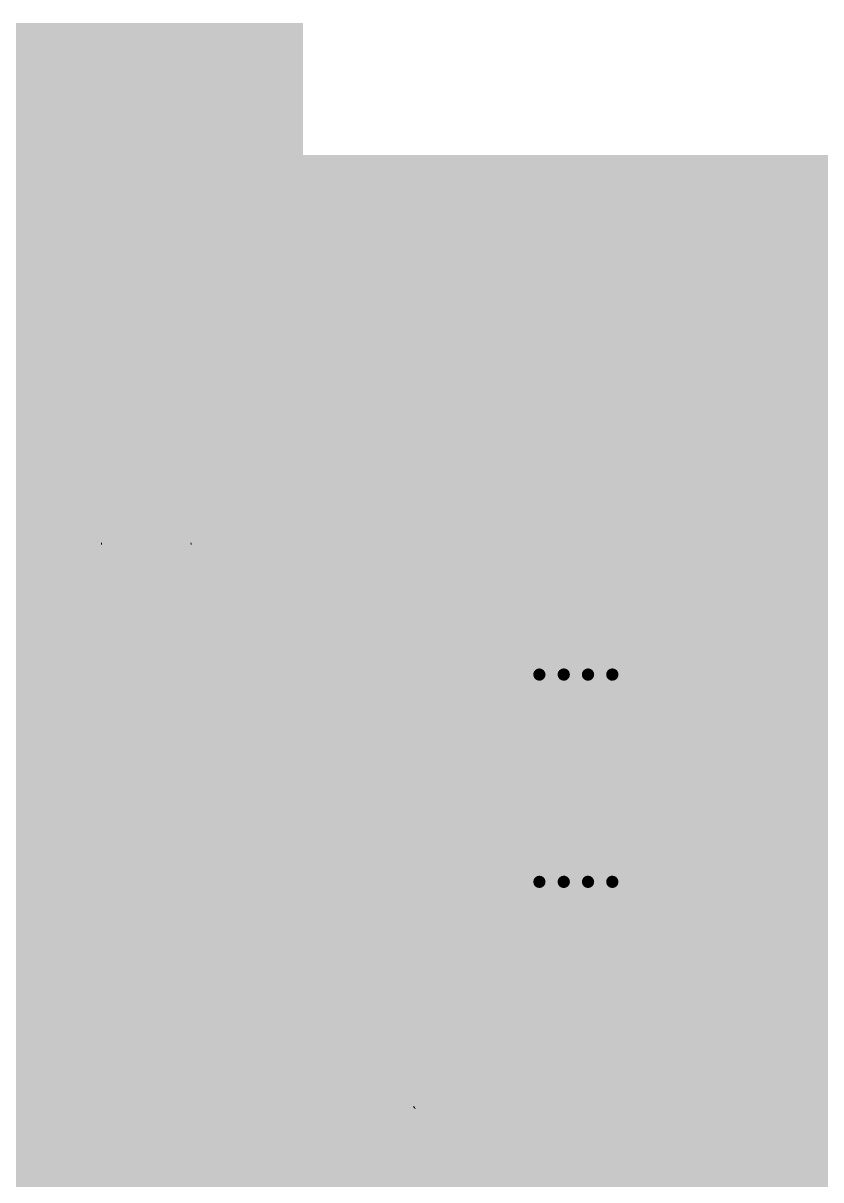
# Model space of a CAD drawing. Header units: millimetres. Extents: x 1 to 623, y -49 to 60.
# Drawn here: x 343.911 to 346.565, y 25.456 to 29.305 of the extents above; entities that cross this region are included whole.
import ezdxf

# ---------------------------------------------------------------- set-up
doc = ezdxf.new("R2010")
doc.units = ezdxf.units.MM
doc.header["$LTSCALE"] = 0.1
doc.layers.add('PDF6_Geometry', color=7, linetype='Continuous')
doc.layers.add('PDF6_Solid Fills', color=7, linetype='Continuous', true_color=0x8b8f90)

# ---------------------------------------------------------------- blocks, each defined once
blk = doc.blocks.new('ARDUINO')
at = {"layer": 'PDF6_Solid Fills', "lineweight": 20, "true_color": 0x308c97, "transparency": 33554559}
blk.add_hatch(color=145, dxfattribs=at).paths.add_polyline_path([(364.4141, 28.8788), (364.4762, 28.8788), (364.4763, 28.8788), (364.5384, 28.8788), (364.5384, 29.2323), (364.4763, 29.2323), (364.4762, 29.2323), (364.4141, 29.2323), (364.3519, 29.2323), (364.2897, 29.2323), (364.2275, 29.2323), (364.1654, 29.2323), (364.1031, 29.2323), (364.041, 29.2323), (363.9788, 29.2323), (363.9166, 29.2323), (363.8544, 29.2323), (363.7922, 29.2323), (363.7301, 29.2323), (363.6679, 29.2323), (363.6057, 29.2323), (363.5435, 29.2323), (363.4813, 29.2323), (363.4191, 29.2323), (363.3632, 29.2323), (363.3569, 29.2323), (363.301, 29.2323), (363.301, 28.8788), (363.3569, 28.8788), (363.3632, 28.8788), (363.4191, 28.8788), (363.4191, 28.1059), (363.4191, 27.8077), (363.4191, 27.589), (363.5435, 27.589), (363.6679, 27.589), (363.7922, 27.589), (363.8689, 27.589), (363.9166, 27.589), (364.041, 27.589), (364.1654, 27.589), (364.1663, 27.589), (364.2897, 27.589), (364.4141, 27.589)])
at = {"layer": 'PDF6_Solid Fills', "lineweight": 20, "true_color": 0xec7e40, "transparency": 33554559}
blk.add_hatch(color=23, dxfattribs=at).paths.add_polyline_path([(364.4141, 28.8788), (364.4762, 28.8788), (364.4763, 28.8788), (364.5384, 28.8788), (364.5384, 29.2323), (364.4763, 29.2323), (364.4762, 29.2323), (364.4141, 29.2323), (364.3519, 29.2323), (364.2897, 29.2323), (364.2275, 29.2323), (364.1654, 29.2323), (364.1031, 29.2323), (364.041, 29.2323), (363.9788, 29.2323), (363.9166, 29.2323), (363.8544, 29.2323), (363.7922, 29.2323), (363.7301, 29.2323), (363.6679, 29.2323), (363.6057, 29.2323), (363.5435, 29.2323), (363.4813, 29.2323), (363.4191, 29.2323), (363.3632, 29.2323), (363.3569, 29.2323), (363.301, 29.2323), (363.301, 28.8788), (363.3569, 28.8788), (363.3632, 28.8788), (363.4191, 28.8788), (363.4191, 28.1059), (363.4191, 27.8077), (363.4191, 27.589), (363.5435, 27.589), (363.6679, 27.589), (363.7922, 27.589), (363.8689, 27.589), (363.9166, 27.589), (364.041, 27.589), (364.1654, 27.589), (364.1663, 27.589), (364.2897, 27.589), (364.4141, 27.589)])
at = {"layer": 'PDF6_Solid Fills', "lineweight": 20, "true_color": 0x11100d, "transparency": 33554559}
for points in [[(364.4141, 28.8788), (364.4762, 28.8788), (364.4763, 28.8788), (364.5384, 28.8788), (364.5384, 29.2323), (364.4763, 29.2323), (364.4762, 29.2323), (364.4141, 29.2323), (364.3519, 29.2323), (364.2897, 29.2323), (364.2275, 29.2323), (364.1654, 29.2323), (364.1031, 29.2323), (364.041, 29.2323), (363.9788, 29.2323), (363.9166, 29.2323), (363.8544, 29.2323), (363.7922, 29.2323), (363.7301, 29.2323), (363.6679, 29.2323), (363.6057, 29.2323), (363.5435, 29.2323), (363.4813, 29.2323), (363.4191, 29.2323), (363.3632, 29.2323), (363.3569, 29.2323), (363.301, 29.2323), (363.301, 28.8788), (363.3569, 28.8788), (363.3632, 28.8788), (363.4191, 28.8788), (363.4191, 28.1059), (363.4191, 27.8077), (363.4191, 27.589), (363.5435, 27.589), (363.6679, 27.589), (363.7922, 27.589), (363.8689, 27.589), (363.9166, 27.589), (364.041, 27.589), (364.1654, 27.589), (364.1663, 27.589), (364.2897, 27.589), (364.4141, 27.589)], [(364.0608, 27.1626), (363.7029, 27.1626), (363.7029, 26.8048), (363.7029, 26.8048, -0.414299)], [(365.0771, 26.8023), (365.0771, 26.8627), (364.7271, 26.8627), (364.7271, 26.8023), (364.7271, 26.7419), (365.0771, 26.7419)], [(363.7029, 26.8048), (363.7029, 26.4469), (364.0608, 26.4469), (364.0608, 26.4469, -0.414299)], [(364.0608, 26.3616), (363.7029, 26.3616), (363.7029, 26.0038), (363.7029, 26.0038, -0.414299)], [(363.7029, 26.0038), (363.7029, 25.6459), (364.0608, 25.6459), (364.0608, 25.6459, -0.414299)]]:
    blk.add_hatch(color=28, dxfattribs=at).paths.add_polyline_path(points)
at = {"layer": 'PDF6_Solid Fills', "lineweight": 20, "true_color": 0x017481, "transparency": 33554559}
for points in [[(367.3383, 17.4148), (363.4689, 17.4148), (363.1821, 17.7016), (363.1518, 17.7016), (363.1404, 17.7021), (363.1299, 17.7038), (363.1189, 17.7065), (363.1084, 17.71), (363.0983, 17.7148), (363.0891, 17.7205), (363.0803, 17.7271), (363.072, 17.7345), (363.0645, 17.7429), (363.058, 17.7516), (363.0522, 17.7613), (363.0474, 17.7709), (363.0435, 17.7819), (363.0413, 17.7924), (363.0395, 17.8034), (363.0386, 17.8144), (363.0386, 28.7671), (363.0395, 28.7785), (363.0413, 28.7895), (363.0435, 28.8), (363.0474, 28.8105), (363.0522, 28.8206), (363.058, 28.8302), (363.0645, 28.839), (363.072, 28.8474), (363.0803, 28.8548), (363.0891, 28.8614), (363.0983, 28.8666), (363.1084, 28.8715), (363.1189, 28.8754), (363.1299, 28.878), (363.1404, 28.8798), (363.1518, 28.8802), (368.9457, 28.8802), (368.9567, 28.8798), (368.9676, 28.878), (368.9781, 28.8754), (368.9887, 28.8715), (368.9988, 28.8666), (369.0084, 28.8614), (369.0172, 28.8548), (369.0255, 28.8474), (369.033, 28.839), (369.0396, 28.8302), (369.0448, 28.8206), (369.0496, 28.8105), (369.0536, 28.8), (369.0562, 28.7895), (369.058, 28.7785), (369.0584, 28.7671), (369.058, 28.7671), (369.058, 18.5595), (369.0584, 18.5595), (369.0584, 17.8113), (369.058, 17.8003), (369.0562, 17.7894), (369.0536, 17.7788), (369.0496, 17.7679), (369.0448, 17.7578), (369.0396, 17.7486), (369.033, 17.7398), (369.0255, 17.7315), (369.0172, 17.724), (369.0084, 17.7174), (368.9988, 17.7117), (368.9887, 17.7069), (368.9781, 17.7034), (368.9676, 17.7007), (368.9567, 17.699), (368.9457, 17.6986), (367.6217, 17.6986)], [(365.0771, 26.8023), (365.0771, 26.8627), (364.7271, 26.8627), (364.7271, 26.8023), (364.7271, 26.7419), (365.0771, 26.7419)]]:
    blk.add_hatch(color=136, dxfattribs=at).paths.add_polyline_path(points)
at = {"layer": 'PDF6_Solid Fills', "lineweight": 20, "true_color": 0x8a7867, "transparency": 33554559}
h = blk.add_hatch(color=8, dxfattribs=at)
h.paths.add_polyline_path([(366.3756, 28.2322), (366.3756, 28.339)], flags=0)
h.paths.add_polyline_path([(366.3322, 28.3834, 0.405226), (366.3756, 28.339)], flags=0)
h.paths.add_polyline_path([(366.3756, 28.428, 0.403959), (366.3322, 28.3834)], flags=0)
h.paths.add_polyline_path([(366.3756, 28.428), (366.3756, 28.5266), (366.3756, 28.5804), (366.2575, 28.5804), (365.8988, 28.5804), (365.8705, 28.5804), (365.7807, 28.5804), (365.7807, 28.4283)], flags=0)
h.paths.add_polyline_path([(365.8255, 28.3834, 0.413721), (365.7807, 28.4283)], flags=0)
h.paths.add_polyline_path([(365.7807, 28.3387, 0.413312), (365.8255, 28.3834)], flags=0)
h.paths.add_polyline_path([(365.7807, 28.3387), (365.7807, 28.1903), (365.8705, 28.1903), (365.8988, 28.1903), (366.2575, 28.1903), (366.3756, 28.1903)], flags=0)
at = {"layer": 'PDF6_Solid Fills', "lineweight": 20, "true_color": 0xc2c5c6, "transparency": 33554559}
h = blk.add_hatch(color=9, dxfattribs=at)
h.paths.add_polyline_path([(365.7359, 28.3832, 0.414106), (365.7807, 28.3384)], flags=0)
h.paths.add_polyline_path([(365.7807, 28.428, 0.414496), (365.7359, 28.3832)], flags=0)
h.paths.add_polyline_path([(365.8255, 28.3832, 0.414016), (365.7807, 28.428)], flags=0)
h.paths.add_polyline_path([(365.7807, 28.3384, 0.413624), (365.8255, 28.3832)], flags=0)
at = {"layer": 'PDF6_Solid Fills', "lineweight": 20, "transparency": 33554559}
h = blk.add_hatch(color=256, dxfattribs=at)
h.paths.add_polyline_path([(364.1663, 27.5891), (364.1654, 27.5891), (364.041, 27.5891), (363.9166, 27.5891), (363.8689, 27.5891)], flags=0)
h.paths.add_polyline_path([(363.8685, 27.5844, 0.414286), (364.0176, 27.4352)], flags=0)
h.paths.add_polyline_path([(364.0176, 27.4352, 0.414589), (364.1668, 27.5844)], flags=0)
at = {"layer": 'PDF6_Solid Fills', "lineweight": 20, "true_color": 0xb8b9ba, "transparency": 33554559}
for points in [[(365.72, 26.4174), (365.72, 27.1914), (365.7206, 27.2083), (365.7223, 27.2249), (365.7249, 27.2418), (365.7289, 27.2582), (365.7337, 27.2742), (365.7398, 27.2899), (365.7467, 27.3055), (365.7547, 27.3203), (365.7636, 27.3347), (365.7733, 27.3485), (365.784, 27.3614), (365.7957, 27.3737), (365.808, 27.3854), (365.8209, 27.396), (365.8347, 27.4057), (365.849, 27.4147), (365.8639, 27.4227), (365.8794, 27.4296), (365.8952, 27.4356), (365.9113, 27.4404), (365.9275, 27.4445), (365.9445, 27.4471), (365.9611, 27.4488), (365.978, 27.4494), (365.9949, 27.4488), (366.0116, 27.4471), (366.0284, 27.4445), (366.0448, 27.4404), (366.0609, 27.4356), (366.0766, 27.4296), (366.092, 27.4227), (366.107, 27.4147), (366.1213, 27.4057), (366.135, 27.396), (366.1479, 27.3854), (366.1603, 27.3737), (366.1721, 27.3614), (366.1826, 27.3485), (366.1924, 27.3347), (366.2013, 27.3203), (366.2093, 27.3055), (366.2162, 27.2899), (366.2222, 27.2742), (366.227, 27.2582), (366.2311, 27.2418), (366.2337, 27.2249), (366.2354, 27.2083), (366.236, 27.1914), (366.236, 26.4174), (366.2354, 26.4005), (366.2337, 26.3839), (366.2311, 26.367), (366.227, 26.3507), (366.2222, 26.3346), (366.2162, 26.3188), (366.2093, 26.3034), (366.2013, 26.2884), (366.1924, 26.2741), (366.1826, 26.2604), (366.1721, 26.2475), (366.1603, 26.2351), (366.1479, 26.2234), (366.135, 26.2127), (366.1213, 26.2031), (366.107, 26.1941), (366.092, 26.1861), (366.0766, 26.1793), (366.0609, 26.1732), (366.0448, 26.1684), (366.0284, 26.1643), (366.0116, 26.1618), (365.9949, 26.1601), (365.978, 26.1594), (365.9611, 26.1601), (365.9445, 26.1618), (365.9275, 26.1643), (365.9113, 26.1684), (365.8952, 26.1732), (365.8794, 26.1793), (365.8639, 26.1861), (365.849, 26.1941), (365.8347, 26.2031), (365.8209, 26.2127), (365.808, 26.2234), (365.7957, 26.2351), (365.784, 26.2475), (365.7733, 26.2604), (365.7636, 26.2741), (365.7547, 26.2884), (365.7467, 26.3034), (365.7398, 26.3188), (365.7337, 26.3346), (365.7289, 26.3507), (365.7249, 26.367), (365.7223, 26.3839), (365.7206, 26.4005)], [(365.9803, 27.4493), (365.978, 27.4494), (365.9611, 27.4488), (365.9445, 27.4471), (365.9275, 27.4445), (365.9112, 27.4404), (365.8952, 27.4356), (365.8794, 27.4296), (365.8639, 27.4227), (365.849, 27.4147), (365.8347, 27.4057), (365.8209, 27.396), (365.808, 27.3854), (365.7957, 27.3736), (365.784, 27.3614), (365.7733, 27.3485), (365.7636, 27.3347), (365.7547, 27.3203), (365.7467, 27.3055), (365.7398, 27.2899), (365.7337, 27.2742), (365.7289, 27.2582), (365.7249, 27.2418), (365.7223, 27.2249), (365.7206, 27.2083), (365.72, 27.1914), (365.72, 26.4174), (365.7206, 26.4005), (365.7223, 26.3839), (365.7249, 26.367), (365.7289, 26.3506), (365.7337, 26.3346), (365.7398, 26.3188), (365.7467, 26.3034), (365.7547, 26.2884), (365.7636, 26.2741), (365.7733, 26.2604), (365.784, 26.2475), (365.7957, 26.2351), (365.808, 26.2234), (365.8209, 26.2127), (365.8347, 26.2031), (365.849, 26.1941), (365.8639, 26.1861), (365.8794, 26.1793), (365.8952, 26.1732), (365.9112, 26.1684), (365.9275, 26.1643), (365.9445, 26.1618), (365.9611, 26.1601), (365.978, 26.1594), (365.9803, 26.1595)]]:
    blk.add_hatch(color=9, dxfattribs=at).paths.add_polyline_path(points)
at = {"layer": 'PDF6_Solid Fills', "lineweight": 20, "true_color": 0xadb0b1, "transparency": 33554559}
blk.add_hatch(color=253, dxfattribs=at).paths.add_polyline_path([(365.7774, 26.4174), (365.7774, 27.1914), (365.7779, 27.206), (365.7794, 27.2206), (365.7822, 27.2349), (365.786, 27.2492), (365.7906, 27.263), (365.7962, 27.2765), (365.8031, 27.2897), (365.8106, 27.302), (365.8192, 27.3141), (365.8287, 27.3252), (365.8386, 27.3359), (365.8496, 27.3456), (365.8613, 27.3545), (365.8734, 27.3628), (365.8863, 27.3699), (365.8994, 27.376), (365.9132, 27.3814), (365.9273, 27.3854), (365.9416, 27.3886), (365.9559, 27.3908), (365.9705, 27.392), (365.9854, 27.392), (366.0001, 27.3908), (366.0144, 27.3886), (366.0287, 27.3854), (366.0427, 27.3814), (366.0565, 27.376), (366.0697, 27.3699), (366.0826, 27.3628), (366.0947, 27.3545), (366.1064, 27.3456), (366.1173, 27.3359), (366.1274, 27.3252), (366.1368, 27.3141), (366.1454, 27.302), (366.1529, 27.2897), (366.1597, 27.2765), (366.1655, 27.263), (366.17, 27.2492), (366.1738, 27.2349), (366.1766, 27.2206), (366.178, 27.206), (366.1787, 27.1914), (366.1787, 26.4174), (366.178, 26.4028), (366.1766, 26.3882), (366.1738, 26.3739), (366.17, 26.3595), (366.1655, 26.3458), (366.1597, 26.3323), (366.1529, 26.3192), (366.1454, 26.3068), (366.1368, 26.2947), (366.1274, 26.2836), (366.1173, 26.273), (366.1064, 26.2633), (366.0947, 26.2543), (366.0826, 26.2461), (366.0697, 26.2389), (366.0565, 26.2328), (366.0427, 26.2274), (366.0287, 26.2234), (366.0144, 26.2202), (366.0001, 26.2179), (365.9854, 26.2168), (365.9705, 26.2168), (365.9559, 26.2179), (365.9416, 26.2202), (365.9273, 26.2234), (365.9132, 26.2274), (365.8994, 26.2328), (365.8863, 26.2389), (365.8734, 26.2461), (365.8613, 26.2543), (365.8496, 26.2633), (365.8386, 26.273), (365.8287, 26.2836), (365.8192, 26.2947), (365.8106, 26.3068), (365.8031, 26.3192), (365.7962, 26.3323), (365.7906, 26.3458), (365.786, 26.3595), (365.7822, 26.3739), (365.7794, 26.3882), (365.7779, 26.4028)])
at = {"layer": 'PDF6_Solid Fills', "lineweight": 20, "transparency": 33554559}
for points in [[(364.9031, 27.3216), (364.9031, 27.1998), (364.9031, 27.1998, 0.42033), (364.905, 27.1979), (364.905, 27.1979), (365.0268, 27.1979), (365.0268, 27.1979, 0.416215), (365.0287, 27.1998), (365.0287, 27.1998), (365.0287, 27.3216), (365.0287, 27.3216, 0.416215), (365.0268, 27.3235), (365.0268, 27.3235), (364.905, 27.3235), (364.905, 27.3235, 0.42033)], [(365.0409, 27.3216), (365.0409, 27.1998), (365.0409, 27.1998, 0.42033), (365.0428, 27.1979), (365.0428, 27.1979), (365.1646, 27.1979), (365.1646, 27.1979, 0.416215), (365.1665, 27.1998), (365.1665, 27.1998), (365.1665, 27.3216), (365.1665, 27.3216, 0.416215), (365.1646, 27.3235), (365.1646, 27.3235), (365.0428, 27.3235), (365.0428, 27.3235, 0.42033)], [(364.4186, 26.7462, 0.414367), (364.4764, 26.804), (364.4764, 26.804, 0.413989), (364.4186, 26.8616), (364.4186, 26.8616, 0.414288), (364.3609, 26.804), (364.3609, 26.804, 0.414666)], [(364.9128, 26.4469), (365.0346, 26.4469), (365.0346, 26.4469, 0.42033), (365.0365, 26.4488), (365.0365, 26.4488), (365.0365, 26.5706), (365.0365, 26.5706, 0.416215), (365.0346, 26.5725), (365.0346, 26.5725), (364.9128, 26.5725), (364.9128, 26.5725, 0.416215), (364.9109, 26.5706), (364.9109, 26.5706), (364.9109, 26.4488), (364.9109, 26.4488, 0.42033)], [(364.9128, 26.309), (365.0346, 26.309), (365.0346, 26.309, 0.42033), (365.0365, 26.3109), (365.0365, 26.3109), (365.0365, 26.4328), (365.0365, 26.4328, 0.416215), (365.0346, 26.4347), (365.0346, 26.4347), (364.9128, 26.4347), (364.9128, 26.4347, 0.416215), (364.9109, 26.4328), (364.9109, 26.4328), (364.9109, 26.3109), (364.9109, 26.3109, 0.42033)], [(364.4186, 25.9452, 0.414367), (364.4764, 26.003), (364.4764, 26.003, 0.413989), (364.4186, 26.0607), (364.4186, 26.0607, 0.414288), (364.3609, 26.003), (364.3609, 26.003, 0.414666)], [(364.7272, 25.7416), (364.9048, 25.7416), (364.9048, 25.7416, 0.411192), (364.9119, 25.7487), (364.9119, 25.7487), (364.9119, 25.8777), (364.9119, 25.8777, 0.414954), (364.9048, 25.8849), (364.9048, 25.8849), (364.7272, 25.8849), (364.7272, 25.8849, 0.415689), (364.7199, 25.8777), (364.7199, 25.8777), (364.7199, 25.7487), (364.7199, 25.7487, 0.411934)], [(365.0417, 25.7341), (365.1635, 25.7341), (365.1635, 25.7341, 0.42033), (365.1654, 25.736), (365.1654, 25.736), (365.1654, 25.8578), (365.1654, 25.8578, 0.416215), (365.1635, 25.8597), (365.1635, 25.8597), (365.0417, 25.8597), (365.0417, 25.8597, 0.416215), (365.0398, 25.8578), (365.0398, 25.8578), (365.0398, 25.736), (365.0398, 25.736, 0.42033)], [(365.4098, 25.7341), (365.5316, 25.7341), (365.5316, 25.7341, 0.42033), (365.5335, 25.736), (365.5335, 25.736), (365.5335, 25.8578), (365.5335, 25.8578, 0.416215), (365.5316, 25.8597), (365.5316, 25.8597), (365.4098, 25.8597), (365.4098, 25.8597, 0.416215), (365.4079, 25.8578), (365.4079, 25.8578), (365.4079, 25.736), (365.4079, 25.736, 0.42033)], [(365.0417, 25.5962), (365.1635, 25.5962), (365.1635, 25.5962, 0.42033), (365.1654, 25.5981), (365.1654, 25.5981), (365.1654, 25.72), (365.1654, 25.72, 0.416215), (365.1635, 25.7218), (365.1635, 25.7218), (365.0417, 25.7218), (365.0417, 25.7218, 0.416215), (365.0398, 25.72), (365.0398, 25.72), (365.0398, 25.5981), (365.0398, 25.5981, 0.42033)], [(365.4098, 25.5962), (365.5316, 25.5962), (365.5316, 25.5962, 0.42033), (365.5335, 25.5981), (365.5335, 25.5981), (365.5335, 25.72), (365.5335, 25.72, 0.416215), (365.5316, 25.7218), (365.5316, 25.7218), (365.4098, 25.7218), (365.4098, 25.7218, 0.416215), (365.4079, 25.72), (365.4079, 25.72), (365.4079, 25.5981), (365.4079, 25.5981, 0.42033)]]:
    blk.add_hatch(color=256, dxfattribs=at).paths.add_polyline_path(points)
at = {"layer": 'PDF6_Solid Fills', "lineweight": 20, "true_color": 0xc2c5c6, "transparency": 33554559}
for points in [[(365.0861, 27.3133), (365.0861, 27.3133), (365.0348, 27.3133), (365.0307, 27.3133), (364.9795, 27.3133), (364.9795, 27.3129), (364.9795, 27.3129, 0.403753), (364.9289, 27.2608), (364.9289, 27.2608, 0.403197), (364.9795, 27.2085), (364.9795, 27.2085), (364.9795, 27.2082), (365.0306, 27.2082), (365.0348, 27.2082), (365.0861, 27.2082), (365.0861, 27.2082, 0.41409), (365.1386, 27.2607), (365.1386, 27.2607, 0.414552)], [(365.3252, 27.1715, 0.414413), (365.3048, 27.1511), (365.3048, 27.1511, 0.413738), (365.3252, 27.1306), (365.3252, 27.1306, 0.41269), (365.3457, 27.1511), (365.3457, 27.1511, 0.413356)], [(365.4061, 27.1715, 0.414413), (365.3856, 27.1511), (365.3856, 27.1511, 0.413738), (365.4061, 27.1306), (365.4061, 27.1306, 0.414425), (365.4266, 27.1511), (365.4266, 27.1511, 0.415094)], [(365.487, 27.1715, 0.414881), (365.4665, 27.1511), (365.4665, 27.1511, 0.414214), (365.487, 27.1306), (365.487, 27.1306, 0.413738), (365.5074, 27.1511), (365.5074, 27.1511, 0.414413)], [(365.5678, 27.1715, 0.414881), (365.5473, 27.1511), (365.5473, 27.1511, 0.414214), (365.5678, 27.1306), (365.5678, 27.1306, 0.413738), (365.5883, 27.1511), (365.5883, 27.1511, 0.414413)], [(364.9212, 26.492), (364.9211, 26.492), (364.9211, 26.4408), (364.9211, 26.4366), (364.9211, 26.3855), (364.9215, 26.3855), (364.9215, 26.3855, 0.403753), (364.9737, 26.3349), (364.9737, 26.3349, 0.403197), (365.0259, 26.3855), (365.0259, 26.3855), (365.0262, 26.3855), (365.0262, 26.4366), (365.0262, 26.4408), (365.0263, 26.492), (365.0263, 26.492, 0.41386), (364.9737, 26.5446), (364.9737, 26.5446, 0.414321)], [(365.3252, 26.4818, 0.413738), (365.3048, 26.4613), (365.3048, 26.4613, 0.413568), (365.3252, 26.4408), (365.3252, 26.4408, 0.412519), (365.3457, 26.4613), (365.3457, 26.4613, 0.41269)], [(365.4061, 26.4818, 0.413738), (365.3856, 26.4613), (365.3856, 26.4613, 0.413568), (365.4061, 26.4408), (365.4061, 26.4408, 0.414254), (365.4266, 26.4613), (365.4266, 26.4613, 0.414425)], [(365.487, 26.4818, 0.414214), (365.4665, 26.4613), (365.4665, 26.4613, 0.414043), (365.487, 26.4408), (365.487, 26.4408, 0.413568), (365.5074, 26.4613), (365.5074, 26.4613, 0.413738)], [(365.5678, 26.4818, 0.414214), (365.5473, 26.4613), (365.5473, 26.4613, 0.414043), (365.5678, 26.4408), (365.5678, 26.4408, 0.413568), (365.5883, 26.4613), (365.5883, 26.4613, 0.413738)], [(365.0501, 25.7792), (365.05, 25.7792), (365.05, 25.728), (365.05, 25.7238), (365.05, 25.6727), (365.0504, 25.6727), (365.0504, 25.6727, 0.403753), (365.1026, 25.6221), (365.1026, 25.6221, 0.403197), (365.1548, 25.6726), (365.1548, 25.6726), (365.1552, 25.6726), (365.1552, 25.7238), (365.1552, 25.728), (365.1552, 25.7792), (365.1552, 25.7792, 0.41386), (365.1026, 25.8318), (365.1026, 25.8318, 0.414321)], [(365.4182, 25.7792), (365.4181, 25.7792), (365.4181, 25.728), (365.4181, 25.7238), (365.4181, 25.6727), (365.4186, 25.6727), (365.4186, 25.6727, 0.403753), (365.4707, 25.6221), (365.4707, 25.6221, 0.403197), (365.5229, 25.6726), (365.5229, 25.6726), (365.5233, 25.6726), (365.5233, 25.7238), (365.5233, 25.728), (365.5233, 25.7792), (365.5233, 25.7792, 0.41386), (365.4707, 25.8318), (365.4707, 25.8318, 0.414321)]]:
    blk.add_hatch(color=9, dxfattribs=at).paths.add_polyline_path(points)
h = blk.add_hatch(color=9, dxfattribs=at)
h.paths.add_polyline_path([(363.7029, 26.804, 0.414299), (364.0608, 26.4461)], flags=0)
h.paths.add_polyline_path([(364.0608, 27.1618, 0.414299), (363.7029, 26.804)], flags=0)
h.paths.add_polyline_path([(364.4186, 26.804, 0.414299), (364.0608, 27.1618)], flags=0)
h.paths.add_polyline_path([(364.0608, 26.4461, 0.414299), (364.4186, 26.804)], flags=0)
at = {"layer": 'PDF6_Solid Fills', "lineweight": 20, "true_color": 0xa1cbcf, "transparency": 33554559}
h = blk.add_hatch(color=9, dxfattribs=at)
h.paths.add_polyline_path([(364.7874, 26.923, 0.413669), (364.7574, 26.9531)], flags=0)
h.paths.add_polyline_path([(364.7574, 26.8927, 0.414245), (364.7874, 26.923)], flags=0)
h.paths.add_polyline_path([(364.7271, 26.923, 0.414257), (364.7574, 26.8927)], flags=0)
h.paths.add_polyline_path([(364.7574, 26.9531, 0.413675), (364.7271, 26.923)], flags=0)
h = blk.add_hatch(color=9, dxfattribs=at)
h.paths.add_polyline_path([(364.8839, 26.923, 0.413356), (364.8538, 26.9531)], flags=0)
h.paths.add_polyline_path([(364.8538, 26.8927, 0.413935), (364.8839, 26.923)], flags=0)
h.paths.add_polyline_path([(364.8236, 26.923, 0.413676), (364.8538, 26.8927)], flags=0)
h.paths.add_polyline_path([(364.8538, 26.9531, 0.413096), (364.8236, 26.923)], flags=0)
h = blk.add_hatch(color=9, dxfattribs=at)
h.paths.add_polyline_path([(364.9805, 26.923, 0.41264), (364.9502, 26.9531)], flags=0)
h.paths.add_polyline_path([(364.9502, 26.8927, 0.413223), (364.9805, 26.923)], flags=0)
h.paths.add_polyline_path([(364.9201, 26.923, 0.413935), (364.9502, 26.8927)], flags=0)
h.paths.add_polyline_path([(364.9502, 26.9531, 0.413356), (364.9201, 26.923)], flags=0)
h = blk.add_hatch(color=9, dxfattribs=at)
h.paths.add_polyline_path([(365.0771, 26.923, 0.412059), (365.047, 26.9531)], flags=0)
h.paths.add_polyline_path([(365.047, 26.8927, 0.41264), (365.0771, 26.923)], flags=0)
h.paths.add_polyline_path([(365.0168, 26.923, 0.413365), (365.047, 26.8927)], flags=0)
h.paths.add_polyline_path([(365.047, 26.9531, 0.412783), (365.0168, 26.923)], flags=0)
at = {"layer": 'PDF6_Solid Fills', "lineweight": 20, "transparency": 33554559}
h = blk.add_hatch(color=256, dxfattribs=at)
h.paths.add_polyline_path([(364.1176, 26.804, 0.414423), (364.0608, 26.8608)], flags=0)
h.paths.add_polyline_path([(364.0608, 26.747, 0.414181), (364.1176, 26.804)], flags=0)
h.paths.add_polyline_path([(364.0038, 26.804, 0.413803), (364.0608, 26.747)], flags=0)
h.paths.add_polyline_path([(364.0608, 26.8608, 0.414044), (364.0038, 26.804)], flags=0)
at = {"layer": 'PDF6_Solid Fills', "lineweight": 20, "true_color": 0xe5540f, "transparency": 33554559}
blk.add_hatch(color=32, dxfattribs=at).paths.add_polyline_path([(365.0771, 26.8023), (365.0771, 26.8627), (364.7271, 26.8627), (364.7271, 26.8023), (364.7271, 26.7419), (365.0771, 26.7419)])
at = {"layer": 'PDF6_Solid Fills', "lineweight": 20, "true_color": 0xa1cbcf, "transparency": 33554559}
h = blk.add_hatch(color=9, dxfattribs=at)
h.paths.add_polyline_path([(364.7874, 26.6815, 0.413669), (364.7574, 26.7116)], flags=0)
h.paths.add_polyline_path([(364.7574, 26.6512, 0.414245), (364.7874, 26.6815)], flags=0)
h.paths.add_polyline_path([(364.7271, 26.6815, 0.414257), (364.7574, 26.6512)], flags=0)
h.paths.add_polyline_path([(364.7574, 26.7116, 0.413675), (364.7271, 26.6815)], flags=0)
h = blk.add_hatch(color=9, dxfattribs=at)
h.paths.add_polyline_path([(364.8839, 26.6815, 0.413356), (364.8538, 26.7116)], flags=0)
h.paths.add_polyline_path([(364.8538, 26.6512, 0.413935), (364.8839, 26.6815)], flags=0)
h.paths.add_polyline_path([(364.8236, 26.6815, 0.413676), (364.8538, 26.6512)], flags=0)
h.paths.add_polyline_path([(364.8538, 26.7116, 0.413096), (364.8236, 26.6815)], flags=0)
h = blk.add_hatch(color=9, dxfattribs=at)
h.paths.add_polyline_path([(364.9805, 26.6815, 0.41264), (364.9502, 26.7116)], flags=0)
h.paths.add_polyline_path([(364.9502, 26.6512, 0.413223), (364.9805, 26.6815)], flags=0)
h.paths.add_polyline_path([(364.9201, 26.6815, 0.413935), (364.9502, 26.6512)], flags=0)
h.paths.add_polyline_path([(364.9502, 26.7116, 0.413356), (364.9201, 26.6815)], flags=0)
h = blk.add_hatch(color=9, dxfattribs=at)
h.paths.add_polyline_path([(365.0771, 26.6815, 0.412059), (365.047, 26.7116)], flags=0)
h.paths.add_polyline_path([(365.047, 26.6512, 0.41264), (365.0771, 26.6815)], flags=0)
h.paths.add_polyline_path([(365.0168, 26.6815, 0.413365), (365.047, 26.6512)], flags=0)
h.paths.add_polyline_path([(365.047, 26.7116, 0.412783), (365.0168, 26.6815)], flags=0)
at = {"layer": 'PDF6_Solid Fills', "lineweight": 20, "true_color": 0xc2c5c6, "transparency": 33554559}
h = blk.add_hatch(color=9, dxfattribs=at)
h.paths.add_polyline_path([(363.7029, 26.003, 0.414299), (364.0608, 25.6451)], flags=0)
h.paths.add_polyline_path([(364.0608, 26.3608, 0.414299), (363.7029, 26.003)], flags=0)
h.paths.add_polyline_path([(364.4186, 26.003, 0.414299), (364.0608, 26.3608)], flags=0)
h.paths.add_polyline_path([(364.0608, 25.6451, 0.414299), (364.4186, 26.003)], flags=0)
at = {"layer": 'PDF6_Solid Fills', "lineweight": 20, "transparency": 33554559}
h = blk.add_hatch(color=256, dxfattribs=at)
h.paths.add_polyline_path([(364.1176, 26.003, 0.414423), (364.0608, 26.0599)], flags=0)
h.paths.add_polyline_path([(364.0608, 25.946, 0.414181), (364.1176, 26.003)], flags=0)
h.paths.add_polyline_path([(364.0038, 26.003, 0.413803), (364.0608, 25.946)], flags=0)
h.paths.add_polyline_path([(364.0608, 26.0599, 0.414044), (364.0038, 26.003)], flags=0)
h = blk.add_hatch(color=256, dxfattribs=at)
h.paths.add_polyline_path([(364.9119, 25.5767), (364.9119, 25.7058)], flags=0)
h.paths.add_polyline_path([(364.9048, 25.713), (364.7271, 25.713)], flags=0)
h.paths.add_polyline_path([(364.7271, 25.713, 0.411351), (364.7199, 25.7058)], flags=0)
h.paths.add_polyline_path([(364.7199, 25.7058), (364.7199, 25.5767)], flags=0)
h.paths.add_polyline_path([(364.7199, 25.5767, 0.411934), (364.7271, 25.5696)], flags=0)
h.paths.add_polyline_path([(364.7271, 25.5696), (364.9048, 25.5696)], flags=0)
h.paths.add_polyline_path([(364.9048, 25.5696, 0.411192), (364.9119, 25.5767)], flags=0)
at = {"layer": 'PDF6_Geometry', "color": 250, "lineweight": 20, "true_color": 0x241f21}
for points in [[(363.8689, 27.5891), (363.8689, 27.5875), (363.8685, 27.586), (363.8685, 27.5844)], [(364.1668, 27.5844), (364.1668, 27.586), (364.1663, 27.5875), (364.1663, 27.5891)], [(364.9119, 25.7058), (364.9119, 25.7097), (364.9087, 25.713), (364.9048, 25.713)]]:
    blk.add_open_spline(points, degree=3, dxfattribs=at)
at = {"layer": 'PDF6_Solid Fills', "color": 8, "lineweight": 20, "true_color": 0x8a7867, "transparency": 33554559}
for points in [[(364.5384, 29.2323), (363.3013, 29.2323), (364.5384, 29.319), (363.3013, 29.319)], [(365.8262, 27.7723), (366.096, 27.7723), (365.8262, 27.9269), (366.096, 27.9269)]]:
    blk.add_solid(points, dxfattribs=at)
at = {"layer": 'PDF6_Solid Fills', "color": 136, "lineweight": 20, "true_color": 0x017481, "transparency": 33554559}
for points in [[(365.9386, 28.5804), (366.2029, 28.5804), (365.9386, 28.1903), (366.2029, 28.1903)], [(364.6093, 28.1829), (365.4846, 28.1829), (364.6093, 27.6686), (365.4846, 27.6686)], [(365.0742, 27.2082), (364.9964, 27.2082), (365.0742, 27.3133), (364.9965, 27.3133)], [(365.2445, 27.0082), (365.6486, 27.0082), (365.2445, 26.6042), (365.6486, 26.6042)], [(365.0262, 26.4802), (365.0262, 26.4024), (364.9211, 26.4802), (364.9211, 26.4024)], [(365.9781, 25.5764), (365.795, 25.5764), (365.9781, 25.878), (365.795, 25.878)], [(365.1552, 25.7673), (365.1552, 25.6896), (365.05, 25.7674), (365.05, 25.6896)], [(365.5233, 25.7673), (365.5233, 25.6896), (365.4181, 25.7674), (365.4181, 25.6896)]]:
    blk.add_solid(points, dxfattribs=at)
at = {"layer": 'PDF6_Solid Fills', "color": 32, "lineweight": 20, "true_color": 0xe5540f, "transparency": 33554559}
for points in [[(365.9386, 28.5804), (366.2029, 28.5804), (365.9386, 28.1903), (366.2029, 28.1903)], [(364.6093, 28.1829), (365.4846, 28.1829), (364.6093, 27.6686), (365.4846, 27.6686)], [(365.0742, 27.2082), (364.9964, 27.2082), (365.0742, 27.3133), (364.9965, 27.3133)], [(365.2445, 27.0082), (365.6486, 27.0082), (365.2445, 26.6042), (365.6486, 26.6042)], [(365.0262, 26.4802), (365.0262, 26.4024), (364.9211, 26.4802), (364.9211, 26.4024)], [(365.9781, 25.5764), (365.795, 25.5764), (365.9781, 25.878), (365.795, 25.878)], [(365.1552, 25.7673), (365.1552, 25.6896), (365.05, 25.7674), (365.05, 25.6896)], [(365.5233, 25.7673), (365.5233, 25.6896), (365.4181, 25.7674), (365.4181, 25.6896)]]:
    blk.add_solid(points, dxfattribs=at)
at = {"layer": 'PDF6_Solid Fills', "color": 28, "lineweight": 20, "true_color": 0x11100d, "transparency": 33554559}
for points in [[(365.9386, 28.5804), (366.2029, 28.5804), (365.9386, 28.1903), (366.2029, 28.1903)], [(364.6093, 28.1829), (365.4846, 28.1829), (364.6093, 27.6686), (365.4846, 27.6686)], [(365.0742, 27.2082), (364.9964, 27.2082), (365.0742, 27.3133), (364.9965, 27.3133)], [(365.2445, 27.0082), (365.6486, 27.0082), (365.2445, 26.6042), (365.6486, 26.6042)], [(365.0262, 26.4802), (365.0262, 26.4024), (364.9211, 26.4802), (364.9211, 26.4024)], [(365.9781, 25.5764), (365.795, 25.5764), (365.9781, 25.878), (365.795, 25.878)], [(365.1552, 25.7673), (365.1552, 25.6896), (365.05, 25.7674), (365.05, 25.6896)], [(365.5233, 25.7673), (365.5233, 25.6896), (365.4181, 25.7674), (365.4181, 25.6896)]]:
    blk.add_solid(points, dxfattribs=at)
at = {"layer": 'PDF6_Solid Fills', "color": 9, "lineweight": 20, "true_color": 0xc2c5c6, "transparency": 33554559}
for points in [[(365.6788, 28.5433), (365.6154, 28.5433), (365.6788, 28.2275), (365.6154, 28.2275)], [(365.9128, 28.0235), (366.0094, 28.0235), (365.9128, 27.9269), (366.0094, 27.9269)], [(365.8262, 27.7723), (365.9228, 27.7723), (365.8262, 27.6757), (365.9228, 27.6757)], [(365.9994, 27.7723), (366.096, 27.7723), (365.9994, 27.6757), (366.096, 27.6757)]]:
    blk.add_solid(points, dxfattribs=at)
at = {"layer": 'PDF6_Solid Fills', "lineweight": 20, "transparency": 33554559}
for points in [[(365.6788, 28.5433), (365.9386, 28.5433), (365.6788, 28.2275), (365.9386, 28.2275)], [(366.2029, 28.5433), (366.4611, 28.5433), (366.2029, 28.2275), (366.4611, 28.2275)], [(364.8334, 28.3546), (365.2651, 28.3546), (364.8334, 28.2974), (365.2651, 28.2974)], [(364.8334, 28.2401), (365.2651, 28.2401), (364.8334, 28.1829), (365.2651, 28.1829)], [(365.9369, 27.9511), (365.9852, 27.9511), (365.9369, 27.9028), (365.9852, 27.9028)], [(365.8503, 27.7965), (365.8986, 27.7965), (365.8503, 27.7482), (365.8986, 27.7482)], [(366.0236, 27.7965), (366.0719, 27.7965), (366.0236, 27.7482), (366.0719, 27.7482)], [(364.7132, 27.6686), (364.8643, 27.6686), (364.7132, 27.6114), (364.8643, 27.6114)], [(364.9737, 27.6686), (365.1248, 27.6686), (364.9737, 27.6114), (365.1248, 27.6114)], [(365.2387, 27.6686), (365.3898, 27.6686), (365.2387, 27.6114), (365.3898, 27.6114)], [(364.7132, 27.5542), (364.8643, 27.5542), (364.7132, 27.4969), (364.8643, 27.4969)], [(364.9737, 27.5542), (365.1248, 27.5542), (364.9737, 27.4969), (365.1248, 27.4969)], [(365.2387, 27.5542), (365.3898, 27.5542), (365.2387, 27.4969), (365.3898, 27.4969)], [(365.3048, 27.1511), (365.3457, 27.1511), (365.3048, 26.9695), (365.3457, 26.9695)], [(365.3856, 27.1511), (365.4266, 27.1511), (365.3856, 26.9695), (365.4266, 26.9695)], [(365.4665, 27.1511), (365.5074, 27.1511), (365.4665, 26.9695), (365.5074, 26.9695)], [(365.5473, 27.1511), (365.5883, 27.1511), (365.5473, 26.9695), (365.5883, 26.9695)], [(364.7271, 26.8626), (364.7875, 26.8626), (364.7271, 26.9229), (364.7875, 26.9229)], [(364.8236, 26.8626), (364.8839, 26.8626), (364.8236, 26.9229), (364.8839, 26.9229)], [(364.9202, 26.8626), (364.9806, 26.8626), (364.9202, 26.9229), (364.9806, 26.9229)], [(365.0168, 26.8626), (365.0772, 26.8626), (365.0168, 26.9229), (365.0772, 26.9229)], [(364.7271, 26.6815), (364.7875, 26.6815), (364.7271, 26.7419), (364.7875, 26.7419)], [(364.8236, 26.6815), (364.8839, 26.6815), (364.8236, 26.7419), (364.8839, 26.7419)], [(364.9202, 26.6815), (364.9806, 26.6815), (364.9202, 26.7419), (364.9806, 26.7419)], [(365.0168, 26.6815), (365.0772, 26.6815), (365.0168, 26.7419), (365.0772, 26.7419)], [(365.3457, 26.4613), (365.3048, 26.4613), (365.3457, 26.6429), (365.3048, 26.6429)], [(365.4266, 26.4613), (365.3856, 26.4613), (365.4266, 26.6429), (365.3856, 26.6429)], [(365.5074, 26.4613), (365.4665, 26.4613), (365.5074, 26.6429), (365.4665, 26.6429)], [(365.5883, 26.4613), (365.5473, 26.4613), (365.5883, 26.6429), (365.5473, 26.6429)], [(365.8338, 25.7996), (365.7015, 25.7996), (365.8338, 25.8476), (365.7015, 25.8476)], [(366.0717, 25.7996), (365.9392, 25.7996), (366.0717, 25.8476), (365.9392, 25.8476)], [(366.0715, 25.7032), (365.9391, 25.7032), (366.0715, 25.7512), (365.9391, 25.7512)], [(365.8338, 25.6067), (365.7015, 25.6067), (365.8338, 25.6547), (365.7015, 25.6547)], [(366.0717, 25.6067), (365.9392, 25.6067), (366.0717, 25.6547), (365.9392, 25.6547)]]:
    blk.add_solid(points, dxfattribs=at)
at = {"layer": 'PDF6_Solid Fills', "color": 253, "lineweight": 20, "true_color": 0xadb0b1, "transparency": 33554559}
blk.add_solid([(364.8334, 28.2974), (365.2651, 28.2974), (364.8334, 28.2401), (365.2651, 28.2401)], dxfattribs=at)
at = {"layer": 'PDF6_Solid Fills', "color": 252, "lineweight": 20, "true_color": 0xa19284, "transparency": 33554559}
for points in [[(364.7132, 27.6114), (364.8643, 27.6114), (364.7132, 27.5542), (364.8643, 27.5542)], [(364.9737, 27.6114), (365.1248, 27.6114), (364.9737, 27.5542), (365.1248, 27.5542)], [(365.2387, 27.6114), (365.3898, 27.6114), (365.2387, 27.5542), (365.3898, 27.5542)]]:
    blk.add_solid(points, dxfattribs=at)
at = {"layer": 'PDF6_Solid Fills', "color": 253, "lineweight": 20, "true_color": 0xb3b6b7, "transparency": 33554559}
for points in [[(364.3434, 26.8905), (364.5166, 26.8905), (364.3434, 26.7173), (364.5166, 26.7173)], [(364.3434, 26.0896), (364.5166, 26.0896), (364.3434, 25.9163), (364.5166, 25.9163)]]:
    blk.add_solid(points, dxfattribs=at)

msp = doc.modelspace()

# ---------------------------------------------------------------- block references
msp.add_blockref('ARDUINO', (-19.6966, -0.0135))

doc.saveas('drawing.dxf')
